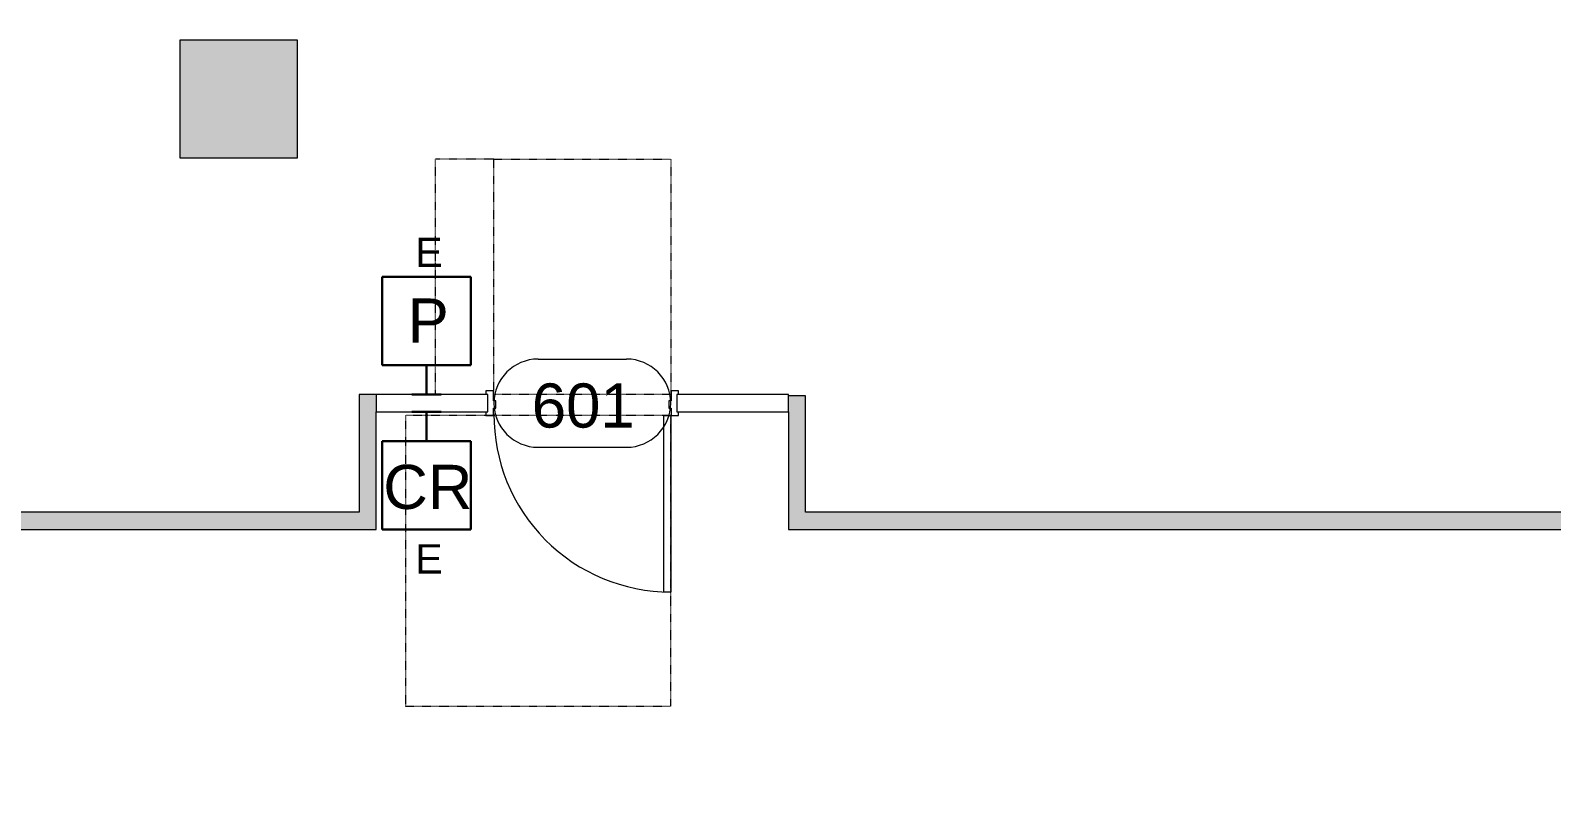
# Model space of a CAD drawing. Header units: inches. Extents: x 0 to 2024, y 708 to 2055.
# Drawn here: x 1038.6 to 1348.5, y 1242.1 to 1399.5 of the extents above; entities that cross this region are included whole.
import ezdxf

# ---------------------------------------------------------------- set-up
doc = ezdxf.new("R2010")
doc.units = ezdxf.units.IN
doc.header["$MEASUREMENT"] = 0
doc.linetypes.add('MN - Dash 1_32_', pattern=[0.0625, 0.03125, -0.03125])
for name, color, linetype, lineweight in [('A-ANNO-NOTE', 131, 'Continuous', 30), ('A-DETL', 90, 'Continuous', 9), ('A-DETL-GENF', 92, 'Continuous', 9), ('A-DOOR', 31, 'Continuous', 13), ('A-DOOR-IDEN', 31, 'Continuous', 9), ('A-WALL', 113, 'Continuous', 13), ('A-WALL-PATT', 111, 'Continuous', 13), ('G-ANNO-TEXT', 231, 'Continuous', 9), ('I-WALL', 2, 'Continuous', 13)]:
    doc.layers.add(name, color=color, linetype=linetype, lineweight=lineweight)
doc.styles.add('Swis721 Lt BT', font='swissl.ttf', dxfattribs={"height": 9})
doc.styles.add('Swis721 Lt BT_1', font='swissl.ttf', dxfattribs={"height": 6})

# ---------------------------------------------------------------- blocks, each defined once
blk = doc.blocks.new('Door - Single - Solid Door-7061881-Level XX  CONSTRUCTION')
at = {"layer": 'A-DOOR', "linetype": 'MN - Dash 1_32_', "lineweight": 9}
for p, q in [((39.99, 61.84), (-14.01, 61.84)), ((-14.01, 61.84), (-14.01, 2.59)), ((39.99, 2.59), (39.99, 61.84)), ((-14.01, 2.59), (39.99, 2.59)), ((-14.01, -49.66), (-14.01, -1.66)), ((-14.01, -1.66), (21.99, -1.66)), ((21.99, -1.66), (21.99, -49.66)), ((33.99, -49.66), (33.99, -1.66)), ((21.99, -49.66), (-14.01, -49.66)), ((21.99, -49.66), (33.99, -49.66))]:
    blk.add_line(p, q, dxfattribs=at)
at = {"layer": 'A-DOOR'}
for p, q in [((-14.01, 38.59), (-12.63, 38.59)), ((-14.01, 2.59), (-14.01, 38.59)), ((-12.63, 38.59), (-12.63, 2.59)), ((-12.63, 2.59), (-14.01, 2.59))]:
    blk.add_line(p, q, dxfattribs=at)
at = {"layer": 'A-DOOR', "lineweight": 9}
for p, q in [((-15.63, 2.59), (-15.63, 1.84)), ((-14.13, 2.59), (-15.63, 2.59)), ((-14.13, 1.09), (-14.13, 2.59)), ((-13.63, 1.09), (-14.13, 1.09)), ((-13.63, -0.41), (-13.63, 1.09)), ((22.12, 1.09), (21.62, 1.09)), ((21.62, 1.09), (21.62, -0.41)), ((23.62, 2.59), (22.12, 2.59)), ((22.12, 2.59), (22.12, 1.09)), ((23.62, 1.84), (23.62, 2.59)), ((-15.63, -1.66), (-15.63, -2.41)), ((-15.63, -2.41), (-14.13, -2.41)), ((-14.13, -2.41), (-14.13, -0.41)), ((-14.13, -0.41), (-13.63, -0.41)), ((21.62, -0.41), (22.12, -0.41)), ((22.12, -0.41), (22.12, -2.41)), ((22.12, -2.41), (23.62, -2.41)), ((23.62, -2.41), (23.62, -1.66))]:
    blk.add_line(p, q, dxfattribs=at)
blk.add_arc((-14.01, 2.59), 36, 359.5, 90, dxfattribs=at)
blk = doc.blocks.new('Door Tag - Door Tag-41184-Level XX  CONSTRUCTION')
at = {"layer": 'A-DOOR-IDEN'}
for p, q in [((-0.09375, 0.09375), (0.09375, 0.09375)), ((-0.09375, -0.09375), (0.09375, -0.09375))]:
    blk.add_line(p, q, dxfattribs=at)
for centre, start, end in [((-0.09375, 0), 90, 270), ((0.09375, 0), 270, 90)]:
    blk.add_arc(centre, 0.09375, start, end, dxfattribs=at)

msp = doc.modelspace()

# ---------------------------------------------------------------- hatches: boundary and pattern name
at = {"layer": 'A-DETL-GENF'}
h = msp.add_hatch(color=7, dxfattribs=at)
h.paths.add_polyline_path([(14.82, 707.56), (34.12, 707.56), (34.12, 728.5), (12, 728.5), (12, 716.5), (3.5, 716.5), (3.5, 707.56), (12, 707.56)], flags=0)
h.paths.add_polyline_path([(34.12, 814.5), (34.12, 896.5), (12, 896.5), (12, 884.5), (3.5, 884.5), (3.5, 826.5), (12, 826.5), (12, 814.5), (30, 814.5)], flags=0)
h.paths.add_polyline_path([(13.76, 982.5), (34.12, 982.5), (34.12, 1064.5), (12, 1064.5), (12, 1052.5), (3.5, 1052.5), (3.5, 994.5), (12, 994.5), (12, 982.5)], flags=0)
h.paths.add_polyline_path([(517, 1013.5), (517, 1037.5), (493, 1037.5), (493, 1013.5)], flags=0)
h.paths.add_polyline_path([(34.12, 1150.5), (34.12, 1206), (24.37, 1206), (24.37, 1249.75), (5.5, 1249.75), (5.5, 1242), (0, 1242), (0, 1162.5), (12, 1162.5), (12, 1150.5), (24.37, 1150.5)], flags=0)
h.paths.add_polyline_path([(24.37, 1301.25), (24.37, 1355.38), (34.12, 1355.38), (34.12, 1400.5), (12, 1400.5), (12, 1387), (0, 1387), (0, 1309), (5.5, 1309), (5.5, 1301.25)], flags=0)
h.paths.add_polyline_path([(1439.5, 1371.5), (1455, 1371.5), (1455, 1399.5), (1427, 1399.5), (1427, 1371.5)], flags=0)
h.paths.add_polyline_path([(1813.84, 1371.5), (1815, 1371.5), (1815, 1399.5), (1787, 1399.5), (1787, 1371.5)], flags=0)
h.paths.add_polyline_path([(838, 1373.5), (853, 1373.5), (853, 1397.5), (829, 1397.5), (829, 1373.5)], flags=0)
h.paths.add_polyline_path([(1069, 1373.5), (1093, 1373.5), (1093, 1397.5), (1069, 1397.5)], flags=0)
h.paths.add_polyline_path([(517, 1373.5), (517, 1397.5), (493, 1397.5), (493, 1373.5)], flags=0)
h.paths.add_polyline_path([(34.12, 1486.5), (34.12, 1568.5), (12, 1568.5), (12, 1555), (3.5, 1555), (3.5, 1500), (12, 1500), (12, 1486.5), (24.37, 1486.5)], flags=0)
h.paths.add_polyline_path([(12, 1654.5), (34.12, 1654.5), (34.12, 1736.5), (12, 1736.5), (12, 1723), (3.5, 1723), (3.5, 1668), (12, 1668)], flags=0)
h.paths.add_polyline_path([(1787, 1731.5), (1815, 1731.5), (1815, 1759.5), (1787, 1759.5), (1787, 1733.5)], flags=0)
h.paths.add_polyline_path([(853, 1733.5), (853, 1757.5), (829, 1757.5), (829, 1733.5)], flags=0)
h.paths.add_polyline_path([(493, 1733.5), (517, 1733.5), (517, 1757.5), (493, 1757.5)], flags=0)
h.paths.add_polyline_path([(1453, 1733.5), (1453, 1757.5), (1429, 1757.5), (1429, 1733.5), (1443, 1733.5)], flags=0)
h.paths.add_polyline_path([(1069, 1733.5), (1093, 1733.5), (1093, 1757.5), (1069, 1757.5)], flags=0)
h.paths.add_polyline_path([(12, 1822.5), (34.12, 1822.5), (34.12, 1872.5), (24.37, 1872.5), (24.37, 1923.25), (5.5, 1923.25), (5.5, 1915.5), (0, 1915.5), (0, 1836), (12, 1836)], flags=0)
h.paths.add_polyline_path([(24.37, 1974.75), (24.37, 2031.38), (37.25, 2031.38), (37.25, 2049.5), (29.5, 2049.5), (29.5, 2055), (0, 2055), (0, 1982.5), (5.5, 1982.5), (5.5, 1974.75)], flags=0)
h.paths.add_polyline_path([(517, 2021.5), (517, 2035.5), (543, 2035.5), (543, 2051.5), (480, 2051.5), (480, 2052.5), (447.75, 2052.5), (447.75, 2031.38), (493, 2031.38), (493, 2021.5), (499.38, 2021.5)], flags=0)
h.paths.add_polyline_path([(1063, 2021.5), (1063, 2035.5), (1083, 2035.5), (1083, 2051.5), (1019, 2051.5), (1019, 2035.5), (1039, 2035.5), (1039, 2021.5), (1056.5, 2021.5)], flags=0)
h.paths.add_polyline_path([(1759, 2021.5), (1783, 2021.5), (1783, 2035.5), (1803, 2035.5), (1803, 2051.5), (1739, 2051.5), (1739, 2035.5), (1759, 2035.5)], flags=0)
h.paths.add_polyline_path([(703, 2021.5), (703, 2035.5), (723, 2035.5), (723, 2051.5), (659, 2051.5), (659, 2035.5), (679, 2035.5), (679, 2021.5), (685.5, 2021.5)], flags=0)
h.paths.add_polyline_path([(1399, 2021.5), (1423, 2021.5), (1423, 2035.5), (1443, 2035.5), (1443, 2051.5), (1379, 2051.5), (1379, 2035.5), (1399, 2035.5)], flags=0)
h.paths.add_polyline_path([(135.25, 2031.38), (135.25, 2052.5), (126.25, 2052.5), (126.25, 2055), (96.5, 2055), (96.5, 2049.5), (88.75, 2049.5), (88.75, 2031.38), (96.5, 2031.38)], flags=0)
h.paths.add_polyline_path([(360.75, 2031.38), (407.75, 2031.38), (407.75, 2052.5), (360.75, 2052.5), (360.75, 2051.5)], flags=0)
h.paths.add_polyline_path([(269.38, 2031.38), (318.25, 2031.38), (318.25, 2052.5), (269.38, 2052.5)], flags=0)
h.paths.add_polyline_path([(226.75, 2031.38), (226.75, 2052.5), (177.75, 2052.5), (177.75, 2031.38)], flags=0)
h.paths.add_polyline_path([(839, 2035.5), (903, 2035.5), (903, 2051.5), (839, 2051.5)], flags=0)
h.paths.add_polyline_path([(1504, 2035.5), (1504, 2047.5), (1498, 2047.5), (1498, 2035.5)], flags=0)
h.paths.add_polyline_path([(1199, 2035.5), (1263, 2035.5), (1263, 2051.5), (1199, 2051.5), (1199, 2047.5)], flags=0)
h.paths.add_polyline_path([(1318, 2035.5), (1324, 2035.5), (1324, 2047.5), (1318, 2047.5)], flags=0)
h.paths.add_polyline_path([(958, 2035.5), (964, 2035.5), (964, 2047.5), (958, 2047.5)], flags=0)
h.paths.add_polyline_path([(1138, 2035.5), (1144, 2035.5), (1144, 2047.5), (1138, 2047.5)], flags=0)
h.paths.add_polyline_path([(784, 2035.5), (784, 2047.5), (778, 2047.5), (778, 2035.5)], flags=0)
h.paths.add_polyline_path([(598, 2035.5), (604, 2035.5), (604, 2047.5), (598, 2047.5)], flags=0)
h.paths.add_polyline_path([(1864, 2035.5), (1864, 2047.5), (1858, 2047.5), (1858, 2035.5)], flags=0)
h.paths.add_polyline_path([(1919, 2035.5), (1983, 2035.5), (1983, 2051.5), (1919, 2051.5), (1919, 2047.5)], flags=0)
h.paths.add_polyline_path([(1678, 2035.5), (1684, 2035.5), (1684, 2047.5), (1678, 2047.5)], flags=0)
h.paths.add_polyline_path([(1623, 2035.5), (1623, 2051.5), (1559, 2051.5), (1559, 2035.5)], flags=0)
at = {"layer": 'A-WALL-PATT', "lineweight": 9}
for points in [[(1105.5, 1301.25), (1109, 1301.25), (1109, 1325.25), (1105.5, 1325.25)], [(1193, 1297.75), (1196.5, 1297.75), (1196.5, 1325), (1193, 1325), (1193, 1301.25)], [(1042, 1297.75), (1109, 1297.75), (1109, 1301.25), (808.5, 1301.25), (808.5, 1297.75), (1036, 1297.75)], [(1880.36, 1297.75), (1880.36, 1301.25), (1196.5, 1301.25), (1196.5, 1297.75), (1765.42, 1297.75)]]:
    msp.add_hatch(color=7, dxfattribs=at).paths.add_polyline_path(points, flags=0)

# ---------------------------------------------------------------- linework, layer by layer
at = {"layer": 'A-ANNO-NOTE'}
for p, q in [((1128.25, 1349.25), (1110.25, 1349.25)), ((1110.25, 1349.25), (1110.25, 1331.25)), ((1128.25, 1331.25), (1128.25, 1349.25)), ((1110.25, 1331.25), (1128.25, 1331.25)), ((1119.25, 1325.25), (1119.25, 1331.25)), ((1122.25, 1325.25), (1116.25, 1325.25)), ((1116.25, 1321.75), (1122.25, 1321.75)), ((1119.25, 1321.75), (1119.25, 1315.75)), ((1128.25, 1315.75), (1110.25, 1315.75)), ((1110.25, 1315.75), (1110.25, 1297.75)), ((1128.25, 1297.75), (1128.25, 1315.75)), ((1110.25, 1297.75), (1128.25, 1297.75))]:
    msp.add_line(p, q, dxfattribs=at)
at = {"layer": 'A-DETL'}
for p, q in [((1069, 1397.5), (1069, 1373.5)), ((1093, 1397.5), (1069, 1397.5)), ((1093, 1373.5), (1093, 1397.5)), ((1069, 1373.5), (1093, 1373.5))]:
    msp.add_line(p, q, dxfattribs=at)
at = {"layer": 'A-WALL'}
for p, q in [((1109, 1325.25), (1109, 1321.75)), ((1193, 1321.75), (1193, 1325))]:
    msp.add_line(p, q, dxfattribs=at)
at = {"layer": 'I-WALL', "color": 8, "lineweight": 20}
for p, q in [((1109, 1325.25), (1105.5, 1325.25)), ((1105.5, 1325.25), (1105.5, 1301.25)), ((1196.5, 1325), (1193, 1325)), ((1196.5, 1301.25), (1196.5, 1325)), ((1109, 1297.75), (1109, 1321.75)), ((1193, 1321.75), (1193, 1297.75)), ((1105.5, 1301.25), (808.5, 1301.25)), ((1439.5, 1301.25), (1196.5, 1301.25)), ((808.5, 1297.75), (1109, 1297.75)), ((1193, 1297.75), (1880.36, 1297.75))]:
    msp.add_line(p, q, dxfattribs=at)
at = {"layer": 'I-WALL'}
for p, q in [((1131.75, 1325.25), (1109, 1325.25)), ((1131.75, 1321.75), (1131.75, 1325.25)), ((1193, 1325.25), (1170.25, 1325.25)), ((1170.25, 1325.25), (1170.25, 1321.75)), ((1193, 1325), (1193, 1325.25)), ((1109, 1321.75), (1131.75, 1321.75)), ((1170.25, 1321.75), (1193, 1321.75))]:
    msp.add_line(p, q, dxfattribs=at)

# ---------------------------------------------------------------- block references
at = {"layer": 'A-DOOR', "rotation": 180}
msp.add_blockref('Door - Single - Solid Door-7061881-Level XX  CONSTRUCTION', (1154.99, 1323.59), dxfattribs=at)
at = {"layer": 'A-DOOR-IDEN', "xscale": 95.99999999999994, "yscale": 95.99999999999994, "zscale": 95.99999999999994}
msp.add_blockref('Door Tag - Door Tag-41184-Level XX  CONSTRUCTION', (1151, 1323.5), dxfattribs=at)

# ---------------------------------------------------------------- texts
at = {"layer": 'A-ANNO-NOTE', "lineweight": 9, "char_height": 9, "attachment_point": 1, "style": 'Swis721 Lt BT'}
for s, insert, width in [('P', (1115.42, 1344.84), 9.393), ('CR', (1110.44, 1310.93), 20.604)]:
    msp.add_mtext(s, dxfattribs=dict(at, insert=insert, width=width))
at = {"layer": 'A-DOOR-IDEN', "insert": (1140.7, 1327.52), "char_height": 9, "width": 24.543, "attachment_point": 1, "style": 'Swis721 Lt BT'}
msp.add_mtext('601', dxfattribs=at)
at = {"layer": 'G-ANNO-TEXT', "color": 7, "char_height": 6, "width": 6.363, "attachment_point": 1, "style": 'Swis721 Lt BT_1'}
for insert in [(1116.96, 1357.25), (1116.96, 1294.75)]:
    msp.add_mtext('E', dxfattribs=dict(at, insert=insert))

doc.saveas('drawing.dxf')
